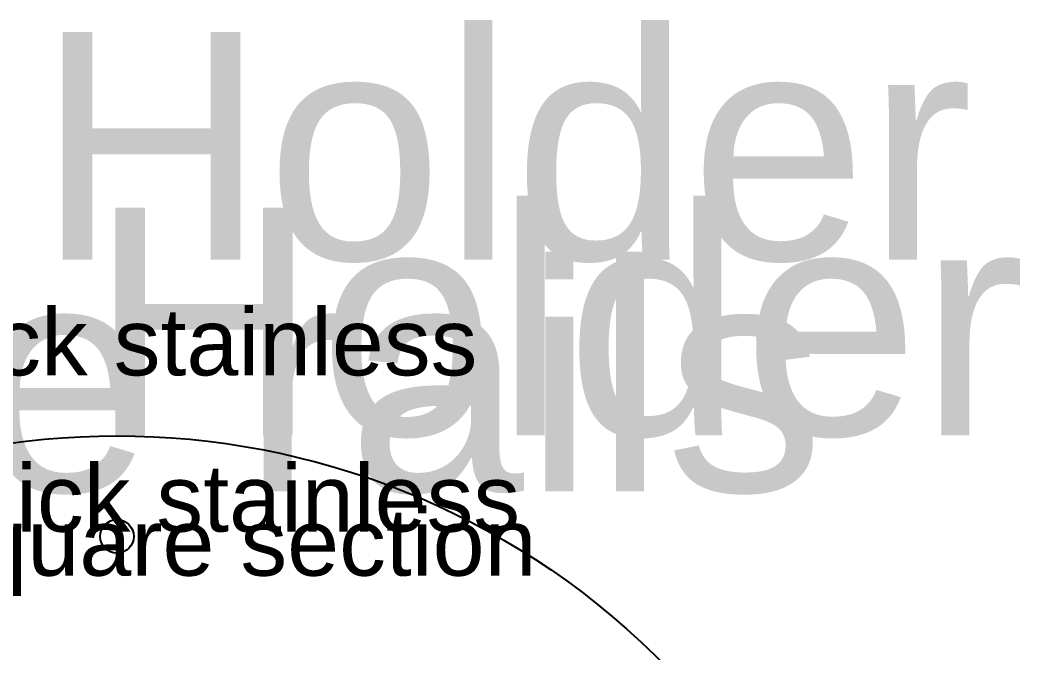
# Model space of a CAD drawing. Header units: millimetres. Extents: x -136 to 135, y -82 to 177.
# Drawn here: x -14.5 to 134.9, y 82.6 to 177.1 of the extents above; entities that cross this region are included whole.
import ezdxf

# ---------------------------------------------------------------- set-up
doc = ezdxf.new("R2010")
doc.units = ezdxf.units.MM
for name, color, linetype in [('Glass holder', 1, 'Continuous'), ('Guide rails', 3, 'Continuous'), ('Plate holder', 5, 'Continuous')]:
    doc.layers.add(name, color=color, linetype=linetype)
doc.styles.add('Arial', font='arial.ttf')

msp = doc.modelspace()

# ---------------------------------------------------------------- linework, layer by layer
at = {"layer": 'Plate holder', "flags": 128}
msp.add_lwpolyline([(-80, -75), (-83.9, -78.65, -2.308232), (83.9, -78.65), (80, -75), (80, 75), (-80, 75), (-80, -75)], format="xyb", dxfattribs=at)
msp.add_lwpolyline([(-80, -75), (-83.9, -78.65, -2.308232), (83.9, -78.65), (80, -75), (80, 75), (-80, 75), (-80, -75)], format="xyb", dxfattribs=at)
at = {"layer": 'Plate holder'}
for centre in [(0, 100, -100), (0, 100, -95)]:
    msp.add_circle(centre, 2.5, dxfattribs=at)

# ---------------------------------------------------------------- texts
at = {"layer": 'Glass holder', "linetype": 'Continuous', "lineweight": -3, "style": 'Arial'}
for s, height, p in [('Glass Holder', 34, (-138.76, 115.1)), ('2mm thick stainless ', 10, (-61.64, 100.71))]:
    msp.add_text(s, height=height, dxfattribs=at).set_placement(p)
at = {"layer": 'Guide rails', "linetype": 'Continuous', "lineweight": -3, "style": 'Arial'}
for s, height, p in [('Guide rails', 34, (-121.31, 106.71, -50)), ('5 mm square section', 10, (-66.95, 94.13, -50))]:
    msp.add_text(s, height=height, dxfattribs=at).set_placement(p)
at = {"layer": 'Plate holder', "linetype": 'Continuous', "lineweight": -3, "style": 'Arial'}
for s, height, p in [('Plate Holder', 34, (-133.45, 141.31, -100)), ('5 mm thick stainless', 10, (-71.9, 124.05, -100))]:
    msp.add_text(s, height=height, dxfattribs=at).set_placement(p)

doc.saveas('drawing.dxf')
